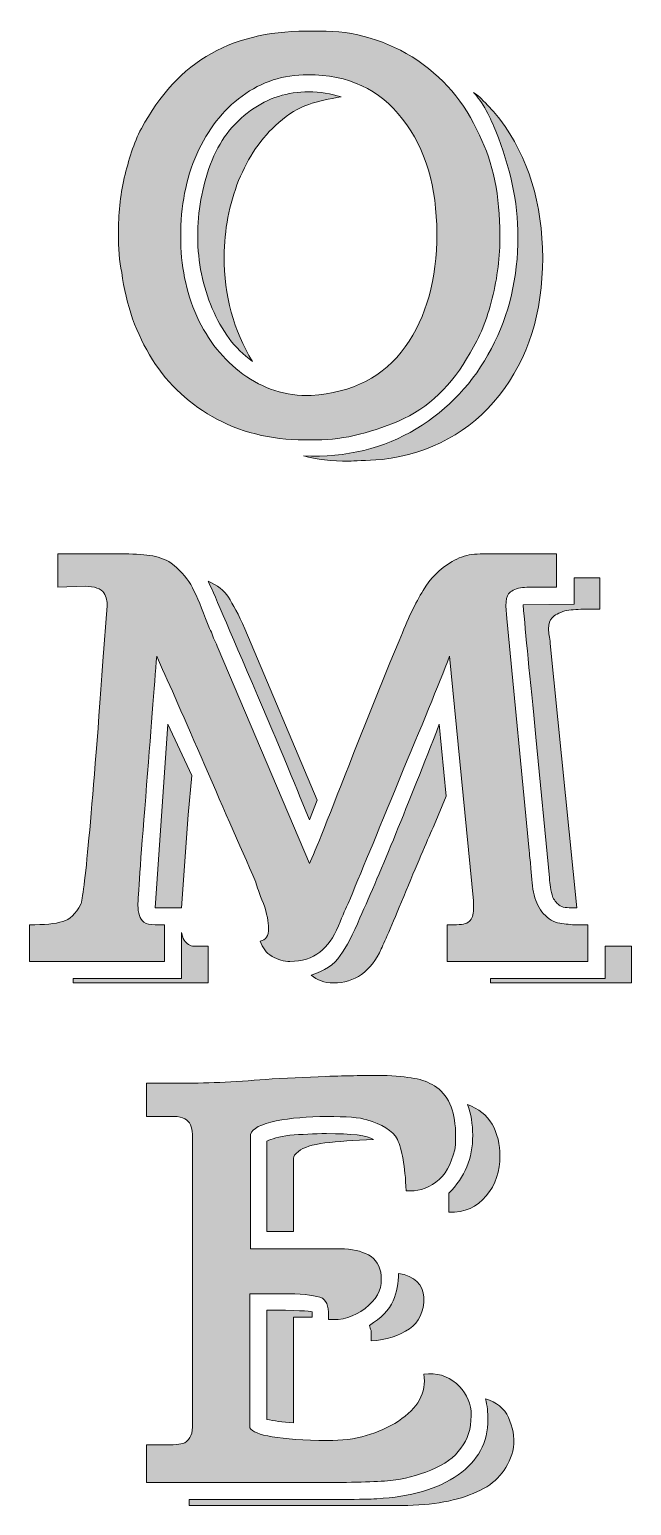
# Model space of a CAD drawing. Header units: inches. Extents: x -1.7 to 7.7, y -47.2 to -0.8.
# Drawn here: x 0.36 to 5.64, y -37.16 to -24.2 of the extents above; entities that cross this region are included whole.
import ezdxf

# ---------------------------------------------------------------- set-up
doc = ezdxf.new("R2010")
doc.units = ezdxf.units.IN
doc.header["$MEASUREMENT"] = 0
doc.layers.add('Layer 1', color=7, linetype='Continuous')

# ---------------------------------------------------------------- blocks, each defined once
blk = doc.blocks.new('block 3')
at = {"layer": 'Layer 1', "lineweight": 0}
for points, knots in [([(2.831, -27.8), (3.079, -27.807), (3.333, -27.748), (3.596, -27.635), (3.858, -27.523), (4.068, -27.32), (4.225, -27.036), (4.307, -26.901), (4.375, -26.743), (4.42, -26.556), (4.465, -26.376), (4.487, -26.189), (4.487, -26.002), (4.487, -25.657), (4.427, -25.365), (4.307, -25.125), (4.18, -24.833), (3.985, -24.608), (3.716, -24.436), (3.446, -24.271), (3.154, -24.196), (2.846, -24.211), (2.509, -24.203), (2.209, -24.263), (1.955, -24.406), (1.7, -24.548), (1.498, -24.773), (1.34, -25.065), (1.273, -25.192), (1.228, -25.342), (1.19, -25.5), (1.153, -25.657), (1.138, -25.822), (1.138, -25.987), (1.138, -26.114), (1.146, -26.234), (1.168, -26.331), (1.205, -26.616), (1.295, -26.871), (1.438, -27.096), (1.58, -27.32), (1.767, -27.493), (2.007, -27.62), (2.247, -27.748), (2.524, -27.807), (2.831, -27.8)], [0, 0, 0, 0, 1, 1, 1, 2, 2, 2, 3, 3, 3, 4, 4, 4, 5, 5, 5, 6, 6, 6, 7, 7, 7, 8, 8, 8, 9, 9, 9, 10, 10, 10, 11, 11, 11, 12, 12, 12, 13, 13, 13, 14, 14, 14, 15, 15, 15, 15]), ([(1.827, -26.714), (1.73, -26.496), (1.685, -26.264), (1.685, -26.017), (1.685, -25.747), (1.73, -25.507), (1.827, -25.29), (1.925, -25.073), (2.052, -24.908), (2.224, -24.78), (2.397, -24.653), (2.584, -24.593), (2.801, -24.593), (3.154, -24.593), (3.431, -24.72), (3.633, -24.983), (3.835, -25.245), (3.933, -25.582), (3.933, -25.987), (3.933, -26.391), (3.843, -26.721), (3.656, -26.983), (3.468, -27.246), (3.191, -27.388), (2.831, -27.41), (2.607, -27.418), (2.404, -27.35), (2.232, -27.223), (2.06, -27.096), (1.925, -26.931), (1.827, -26.714)], [0, 0, 0, 0, 1, 1, 1, 2, 2, 2, 3, 3, 3, 4, 4, 4, 5, 5, 5, 6, 6, 6, 7, 7, 7, 8, 8, 8, 9, 9, 9, 10, 10, 10, 10])]:
    blk.add_open_spline(points, degree=3, knots=knots, dxfattribs=at)
blk = doc.blocks.new('block 2')
at = {"layer": 'Layer 1', "true_color": 0x231f20}
h = blk.add_hatch(color=250, dxfattribs=at)
h.dxf.hatch_style = 2
edge = h.paths.add_edge_path()
edge.add_spline(control_points=[(2.831, -27.8), (3.079, -27.807), (3.333, -27.748), (3.596, -27.635), (3.858, -27.523), (4.068, -27.32), (4.225, -27.036), (4.307, -26.901), (4.375, -26.743), (4.42, -26.556), (4.465, -26.376), (4.487, -26.189), (4.487, -26.002), (4.487, -25.657), (4.427, -25.365), (4.307, -25.125), (4.18, -24.833), (3.985, -24.608), (3.716, -24.436), (3.446, -24.271), (3.154, -24.196), (2.846, -24.211), (2.509, -24.203), (2.209, -24.263), (1.955, -24.406), (1.7, -24.548), (1.498, -24.773), (1.34, -25.065), (1.273, -25.192), (1.228, -25.342), (1.19, -25.5), (1.153, -25.657), (1.138, -25.822), (1.138, -25.987), (1.138, -26.114), (1.146, -26.234), (1.168, -26.331), (1.205, -26.616), (1.295, -26.871), (1.438, -27.096), (1.58, -27.32), (1.767, -27.493), (2.007, -27.62), (2.247, -27.748), (2.524, -27.807), (2.831, -27.8)], knot_values=[0, 0, 0, 0, 1, 1, 1, 2, 2, 2, 3, 3, 3, 4, 4, 4, 5, 5, 5, 6, 6, 6, 7, 7, 7, 8, 8, 8, 9, 9, 9, 10, 10, 10, 11, 11, 11, 12, 12, 12, 13, 13, 13, 14, 14, 14, 15, 15, 15, 15], degree=3, periodic=1)
edge = h.paths.add_edge_path()
edge.add_spline(control_points=[(1.827, -26.714), (1.73, -26.496), (1.685, -26.264), (1.685, -26.017), (1.685, -25.747), (1.73, -25.507), (1.827, -25.29), (1.925, -25.073), (2.052, -24.908), (2.224, -24.78), (2.397, -24.653), (2.584, -24.593), (2.801, -24.593), (3.154, -24.593), (3.431, -24.72), (3.633, -24.983), (3.835, -25.245), (3.933, -25.582), (3.933, -25.987), (3.933, -26.391), (3.843, -26.721), (3.656, -26.983), (3.468, -27.246), (3.191, -27.388), (2.831, -27.41), (2.607, -27.418), (2.404, -27.35), (2.232, -27.223), (2.06, -27.096), (1.925, -26.931), (1.827, -26.714)], knot_values=[0, 0, 0, 0, 1, 1, 1, 2, 2, 2, 3, 3, 3, 4, 4, 4, 5, 5, 5, 6, 6, 6, 7, 7, 7, 8, 8, 8, 9, 9, 9, 10, 10, 10, 10], degree=3, periodic=1)
edge = h.paths.add_edge_path()
edge.add_spline(control_points=[(2.809, -24.855), (2.719, -24.885), (2.629, -24.938), (2.547, -25.013), (2.389, -25.148), (2.277, -25.32), (2.194, -25.522), (2.112, -25.732), (2.067, -25.957), (2.067, -26.189), (2.067, -26.534), (2.15, -26.841), (2.314, -27.111), (2.157, -26.998), (2.045, -26.841), (1.962, -26.646), (1.88, -26.451), (1.835, -26.241), (1.835, -26.017), (1.835, -25.792), (1.872, -25.582), (1.947, -25.38), (2.022, -25.177), (2.142, -25.02), (2.299, -24.908), (2.457, -24.795), (2.622, -24.743), (2.809, -24.743), (2.906, -24.743), (3.004, -24.758), (3.094, -24.788), (2.989, -24.803), (2.891, -24.825), (2.809, -24.855)], knot_values=[0, 0, 0, 0, 1, 1, 1, 2, 2, 2, 3, 3, 3, 4, 4, 4, 5, 5, 5, 6, 6, 6, 7, 7, 7, 8, 8, 8, 9, 9, 9, 10, 10, 10, 11, 11, 11, 11], degree=3, periodic=1)
edge = h.paths.add_edge_path()
edge.add_spline(control_points=[(4.862, -26.204), (4.862, -26.684), (4.735, -27.088), (4.48, -27.41), (4.225, -27.733), (3.88, -27.92), (3.453, -27.972), (3.303, -27.98), (3.206, -27.987), (3.161, -27.987), (3.011, -27.987), (2.876, -27.972), (2.764, -27.942), (3.139, -27.957), (3.468, -27.875), (3.753, -27.703), (4.038, -27.53), (4.255, -27.298), (4.412, -26.998), (4.57, -26.699), (4.645, -26.369), (4.645, -26.017), (4.645, -25.709), (4.577, -25.402), (4.45, -25.088), (4.427, -25.035), (4.405, -24.975), (4.367, -24.908), (4.33, -24.84), (4.292, -24.788), (4.255, -24.75), (4.278, -24.758), (4.307, -24.788), (4.36, -24.84), (4.412, -24.893), (4.45, -24.945), (4.487, -24.983), (4.735, -25.32), (4.862, -25.724), (4.862, -26.204)], knot_values=[0, 0, 0, 0, 1, 1, 1, 2, 2, 2, 3, 3, 3, 4, 4, 4, 5, 5, 5, 6, 6, 6, 7, 7, 7, 8, 8, 8, 9, 9, 9, 10, 10, 10, 11, 11, 11, 12, 12, 12, 13, 13, 13, 13], degree=3, periodic=1)
h = blk.add_hatch(color=250, dxfattribs=at)
h.dxf.hatch_style = 2
edge = h.paths.add_edge_path()
edge.add_spline(control_points=[(1.79, -32.247), (1.79, -32.247), (1.925, -32.247), (1.925, -32.247), (1.925, -32.247), (1.925, -32.57), (1.925, -32.57), (1.925, -32.57), (0.741, -32.57), (0.741, -32.57), (0.741, -32.57), (0.741, -32.532), (0.741, -32.532), (0.741, -32.532), (1.692, -32.532), (1.692, -32.532), (1.692, -32.532), (1.692, -32.128), (1.692, -32.128), (1.692, -32.128), (1.707, -32.18), (1.707, -32.18), (1.73, -32.218), (1.752, -32.24), (1.79, -32.247)], knot_values=[0, 0, 0, 0, 1, 1, 1, 2, 2, 2, 3, 3, 3, 4, 4, 4, 5, 5, 5, 6, 6, 6, 7, 7, 7, 8, 8, 8, 8], degree=3, periodic=1)
h.paths.add_polyline_path([(5.409, -32.247), (5.409, -32.532), (4.405, -32.532), (4.405, -32.57), (5.641, -32.57), (5.641, -32.247)])
edge = h.paths.add_edge_path()
edge.add_spline(control_points=[(2.816, -31.139), (2.816, -31.139), (2.884, -30.966), (2.884, -30.966), (2.884, -30.966), (2.247, -29.46), (2.247, -29.46), (2.194, -29.333), (2.142, -29.243), (2.105, -29.183), (2.067, -29.123), (2.007, -29.078), (1.925, -29.041), (1.94, -29.063), (2.067, -29.363), (2.314, -29.94), (2.562, -30.517), (2.726, -30.921), (2.816, -31.139)], knot_values=[0, 0, 0, 0, 1, 1, 1, 2, 2, 2, 3, 3, 3, 4, 4, 4, 5, 5, 5, 6, 6, 6, 6], degree=3, periodic=1)
edge = h.paths.add_edge_path()
edge.add_spline(control_points=[(4.802, -30.412), (4.802, -30.412), (4.922, -31.648), (4.922, -31.648), (4.922, -31.656), (4.922, -31.678), (4.929, -31.708), (4.929, -31.738), (4.937, -31.768), (4.944, -31.798), (4.952, -31.828), (4.974, -31.858), (4.997, -31.88), (5.019, -31.903), (5.057, -31.91), (5.117, -31.91), (5.117, -31.91), (5.162, -31.91), (5.162, -31.91), (5.162, -31.91), (4.929, -29.588), (4.929, -29.588), (4.922, -29.535), (4.914, -29.498), (4.914, -29.46), (4.914, -29.415), (4.922, -29.385), (4.944, -29.363), (4.967, -29.34), (5.004, -29.318), (5.057, -29.303), (5.102, -29.295), (5.154, -29.288), (5.222, -29.288), (5.222, -29.288), (5.364, -29.288), (5.364, -29.288), (5.364, -29.288), (5.364, -29.011), (5.364, -29.011), (5.364, -29.011), (5.139, -29.011), (5.139, -29.011), (5.139, -29.011), (5.139, -29.243), (5.139, -29.243), (5.139, -29.243), (4.69, -29.25), (4.69, -29.25), (4.712, -29.498), (4.75, -29.88), (4.802, -30.412)], knot_values=[0, 0, 0, 0, 1, 1, 1, 2, 2, 2, 3, 3, 3, 4, 4, 4, 5, 5, 5, 6, 6, 6, 7, 7, 7, 8, 8, 8, 9, 9, 9, 10, 10, 10, 11, 11, 11, 12, 12, 12, 13, 13, 13, 14, 14, 14, 15, 15, 15, 16, 16, 16, 17, 17, 17, 17], degree=3, periodic=1)
h.paths.add_polyline_path([(1.752, -31.094), (1.782, -30.749), (1.573, -30.299), (1.46, -31.91), (1.692, -31.91)])
edge = h.paths.add_edge_path()
edge.add_spline(control_points=[(4.218, -32.03), (4.195, -32.053), (4.15, -32.06), (4.083, -32.06), (4.083, -32.06), (4.023, -32.06), (4.023, -32.06), (4.023, -32.06), (4.023, -32.382), (4.023, -32.382), (4.023, -32.382), (5.259, -32.382), (5.259, -32.382), (5.259, -32.382), (5.259, -32.06), (5.259, -32.06), (5.259, -32.06), (5.162, -32.06), (5.162, -32.06), (5.109, -32.06), (5.064, -32.053), (5.012, -32.045), (4.959, -32.038), (4.914, -32.008), (4.869, -31.963), (4.832, -31.918), (4.802, -31.865), (4.787, -31.798), (4.772, -31.73), (4.764, -31.656), (4.757, -31.566), (4.757, -31.521), (4.75, -31.468), (4.742, -31.408), (4.742, -31.408), (4.547, -29.37), (4.547, -29.37), (4.547, -29.37), (4.54, -29.258), (4.54, -29.258), (4.54, -29.205), (4.547, -29.175), (4.562, -29.153), (4.585, -29.13), (4.615, -29.108), (4.667, -29.101), (4.712, -29.093), (4.772, -29.093), (4.839, -29.093), (4.839, -29.093), (4.982, -29.093), (4.982, -29.093), (4.982, -29.093), (4.982, -28.801), (4.982, -28.801), (4.982, -28.801), (4.472, -28.801), (4.472, -28.801), (4.375, -28.801), (4.3, -28.801), (4.24, -28.808), (4.18, -28.816), (4.12, -28.838), (4.068, -28.868), (3.955, -28.936), (3.873, -29.018), (3.813, -29.123), (3.745, -29.228), (3.678, -29.378), (3.603, -29.565), (3.603, -29.565), (3.521, -29.76), (3.521, -29.76), (3.521, -29.76), (3.206, -30.547), (3.206, -30.547), (2.989, -31.101), (2.861, -31.423), (2.816, -31.521), (2.816, -31.521), (2.015, -29.632), (2.015, -29.632), (1.992, -29.58), (1.97, -29.535), (1.955, -29.49), (1.932, -29.445), (1.917, -29.408), (1.902, -29.37), (1.857, -29.243), (1.812, -29.145), (1.775, -29.071), (1.73, -29.003), (1.67, -28.936), (1.603, -28.883), (1.543, -28.846), (1.483, -28.823), (1.415, -28.816), (1.348, -28.808), (1.258, -28.801), (1.153, -28.801), (1.153, -28.801), (0.606, -28.801), (0.606, -28.801), (0.606, -28.801), (0.606, -29.093), (0.606, -29.093), (0.606, -29.093), (0.846, -29.086), (0.846, -29.086), (0.928, -29.086), (0.988, -29.108), (1.011, -29.145), (1.033, -29.183), (1.041, -29.22), (1.041, -29.258), (1.041, -29.258), (1.003, -29.745), (1.003, -29.745), (0.906, -31.101), (0.838, -31.813), (0.808, -31.88), (0.763, -31.963), (0.711, -32.015), (0.651, -32.03), (0.584, -32.053), (0.486, -32.06), (0.359, -32.06), (0.359, -32.06), (0.359, -32.382), (0.359, -32.382), (0.359, -32.382), (1.543, -32.382), (1.543, -32.382), (1.543, -32.382), (1.543, -32.06), (1.543, -32.06), (1.543, -32.06), (1.46, -32.06), (1.46, -32.06), (1.415, -32.06), (1.385, -32.053), (1.363, -32.038), (1.325, -32.008), (1.31, -31.955), (1.31, -31.888), (1.31, -31.82), (1.333, -31.506), (1.378, -30.936), (1.423, -30.367), (1.453, -29.955), (1.475, -29.7), (1.558, -29.887), (1.692, -30.187), (1.865, -30.584), (2.037, -30.989), (2.202, -31.356), (2.344, -31.686), (2.352, -31.723), (2.374, -31.783), (2.412, -31.873), (2.442, -31.963), (2.457, -32.038), (2.457, -32.09), (2.457, -32.158), (2.434, -32.195), (2.382, -32.203), (2.404, -32.262), (2.434, -32.307), (2.487, -32.337), (2.539, -32.367), (2.592, -32.382), (2.644, -32.382), (2.749, -32.382), (2.839, -32.352), (2.906, -32.3), (2.974, -32.247), (3.026, -32.173), (3.071, -32.068), (3.109, -31.97), (3.139, -31.903), (3.154, -31.873), (3.258, -31.626), (3.408, -31.258), (3.603, -30.786), (3.798, -30.314), (3.948, -29.955), (4.045, -29.7), (4.045, -29.7), (4.255, -31.85), (4.255, -31.85), (4.255, -31.85), (4.255, -31.925), (4.255, -31.925), (4.255, -31.97), (4.24, -32.008), (4.218, -32.03)], knot_values=[0, 0, 0, 0, 1, 1, 1, 2, 2, 2, 3, 3, 3, 4, 4, 4, 5, 5, 5, 6, 6, 6, 7, 7, 7, 8, 8, 8, 9, 9, 9, 10, 10, 10, 11, 11, 11, 12, 12, 12, 13, 13, 13, 14, 14, 14, 15, 15, 15, 16, 16, 16, 17, 17, 17, 18, 18, 18, 19, 19, 19, 20, 20, 20, 21, 21, 21, 22, 22, 22, 23, 23, 23, 24, 24, 24, 25, 25, 25, 26, 26, 26, 27, 27, 27, 28, 28, 28, 29, 29, 29, 30, 30, 30, 31, 31, 31, 32, 32, 32, 33, 33, 33, 34, 34, 34, 35, 35, 35, 36, 36, 36, 37, 37, 37, 38, 38, 38, 39, 39, 39, 40, 40, 40, 41, 41, 41, 42, 42, 42, 43, 43, 43, 44, 44, 44, 45, 45, 45, 46, 46, 46, 47, 47, 47, 48, 48, 48, 49, 49, 49, 50, 50, 50, 51, 51, 51, 52, 52, 52, 53, 53, 53, 54, 54, 54, 55, 55, 55, 56, 56, 56, 57, 57, 57, 58, 58, 58, 59, 59, 59, 60, 60, 60, 61, 61, 61, 62, 62, 62, 63, 63, 63, 64, 64, 64, 65, 65, 65, 65], degree=3, periodic=1)
edge = h.paths.add_edge_path()
edge.add_spline(control_points=[(3.258, -32), (3.198, -32.143), (3.139, -32.255), (3.086, -32.33), (3.034, -32.412), (2.944, -32.465), (2.831, -32.502), (2.884, -32.547), (2.944, -32.57), (3.026, -32.57), (3.213, -32.57), (3.356, -32.472), (3.446, -32.27), (3.476, -32.203), (3.551, -32.038), (3.663, -31.76), (3.775, -31.491), (3.858, -31.296), (3.91, -31.184), (3.91, -31.184), (4.015, -30.929), (4.015, -30.929), (4.015, -30.929), (3.955, -30.299), (3.955, -30.299), (3.678, -31.011), (3.446, -31.581), (3.258, -32)], knot_values=[0, 0, 0, 0, 1, 1, 1, 2, 2, 2, 3, 3, 3, 4, 4, 4, 5, 5, 5, 6, 6, 6, 7, 7, 7, 8, 8, 8, 9, 9, 9, 9], degree=3, periodic=1)
h = blk.add_hatch(color=250, dxfattribs=at)
h.dxf.hatch_style = 2
edge = h.paths.add_edge_path()
edge.add_spline(control_points=[(2.966, -33.894), (3.184, -33.894), (3.326, -33.909), (3.378, -33.946), (3.206, -33.954), (3.064, -33.961), (2.951, -33.976), (2.839, -33.991), (2.764, -34.014), (2.719, -34.051), (2.689, -34.073), (2.674, -34.096), (2.674, -34.111), (2.674, -34.111), (2.674, -34.755), (2.674, -34.755), (2.674, -34.755), (2.442, -34.755), (2.442, -34.755), (2.442, -34.755), (2.442, -33.961), (2.442, -33.961), (2.479, -33.939), (2.547, -33.924), (2.644, -33.909), (2.742, -33.901), (2.854, -33.894), (2.966, -33.894)], knot_values=[0, 0, 0, 0, 1, 1, 1, 2, 2, 2, 3, 3, 3, 4, 4, 4, 5, 5, 5, 6, 6, 6, 7, 7, 7, 8, 8, 8, 9, 9, 9, 9], degree=3, periodic=1)
edge = h.paths.add_edge_path()
edge.add_spline(control_points=[(4.562, -36.389), (4.525, -36.306), (4.457, -36.254), (4.36, -36.224), (4.375, -36.284), (4.382, -36.344), (4.382, -36.404), (4.382, -36.606), (4.293, -36.771), (4.12, -36.891), (3.94, -37.018), (3.701, -37.086), (3.408, -37.101), (3.363, -37.108), (3.071, -37.108), (2.532, -37.108), (2.532, -37.108), (1.76, -37.108), (1.76, -37.108), (1.76, -37.108), (1.76, -37.16), (1.76, -37.16), (1.76, -37.16), (3.678, -37.16), (3.678, -37.16), (3.94, -37.153), (4.158, -37.108), (4.315, -37.026), (4.472, -36.951), (4.57, -36.823), (4.607, -36.651), (4.615, -36.554), (4.6, -36.471), (4.562, -36.389)], knot_values=[0, 0, 0, 0, 1, 1, 1, 2, 2, 2, 3, 3, 3, 4, 4, 4, 5, 5, 5, 6, 6, 6, 7, 7, 7, 8, 8, 8, 9, 9, 9, 10, 10, 10, 11, 11, 11, 11], degree=3, periodic=1)
edge = h.paths.add_edge_path()
edge.add_spline(control_points=[(2.442, -36.404), (2.502, -36.419), (2.577, -36.426), (2.674, -36.434), (2.674, -36.434), (2.674, -35.505), (2.674, -35.505), (2.674, -35.505), (2.839, -35.505), (2.839, -35.505), (2.839, -35.505), (2.839, -35.46), (2.839, -35.46), (2.824, -35.452), (2.689, -35.445), (2.442, -35.445), (2.442, -35.445), (2.442, -36.404), (2.442, -36.404)], knot_values=[0, 0, 0, 0, 1, 1, 1, 2, 2, 2, 3, 3, 3, 4, 4, 4, 5, 5, 5, 6, 6, 6, 6], degree=3, periodic=1)
edge = h.paths.add_edge_path()
edge.add_spline(control_points=[(4.038, -34.418), (4.038, -34.418), (4.038, -34.583), (4.038, -34.583), (4.18, -34.59), (4.285, -34.538), (4.367, -34.441), (4.45, -34.343), (4.487, -34.223), (4.487, -34.088), (4.487, -33.991), (4.465, -33.894), (4.42, -33.811), (4.367, -33.729), (4.3, -33.676), (4.203, -33.639), (4.233, -33.721), (4.248, -33.811), (4.248, -33.909), (4.248, -34.111), (4.18, -34.276), (4.038, -34.418)], knot_values=[0, 0, 0, 0, 1, 1, 1, 2, 2, 2, 3, 3, 3, 4, 4, 4, 5, 5, 5, 6, 6, 6, 7, 7, 7, 7], degree=3, periodic=1)
edge = h.paths.add_edge_path()
edge.add_spline(control_points=[(3.693, -35.609), (3.776, -35.55), (3.82, -35.46), (3.82, -35.332), (3.813, -35.22), (3.738, -35.145), (3.596, -35.122), (3.596, -35.205), (3.581, -35.287), (3.551, -35.362), (3.513, -35.445), (3.446, -35.512), (3.341, -35.58), (3.348, -35.594), (3.348, -35.609), (3.356, -35.624), (3.356, -35.624), (3.356, -35.714), (3.356, -35.714), (3.491, -35.707), (3.603, -35.669), (3.693, -35.609)], knot_values=[0, 0, 0, 0, 1, 1, 1, 2, 2, 2, 3, 3, 3, 4, 4, 4, 5, 5, 5, 6, 6, 6, 7, 7, 7, 7], degree=3, periodic=1)
edge = h.paths.add_edge_path()
edge.add_spline(control_points=[(3.573, -36.936), (3.686, -36.921), (3.805, -36.883), (3.925, -36.831), (4.038, -36.778), (4.113, -36.711), (4.165, -36.628), (4.218, -36.546), (4.24, -36.449), (4.233, -36.329), (4.225, -36.239), (4.18, -36.156), (4.105, -36.089), (4.023, -36.022), (3.933, -35.992), (3.82, -36.007), (3.843, -36.171), (3.768, -36.306), (3.596, -36.419), (3.423, -36.531), (3.221, -36.591), (2.974, -36.591), (2.554, -36.584), (2.329, -36.546), (2.292, -36.479), (2.292, -36.479), (2.292, -35.302), (2.292, -35.302), (2.292, -35.302), (2.637, -35.302), (2.637, -35.302), (2.779, -35.302), (2.876, -35.317), (2.929, -35.34), (2.974, -35.37), (2.989, -35.43), (2.981, -35.527), (3.101, -35.535), (3.206, -35.505), (3.303, -35.43), (3.401, -35.355), (3.446, -35.272), (3.446, -35.175), (3.446, -35.085), (3.416, -35.018), (3.356, -34.973), (3.296, -34.935), (3.221, -34.913), (3.124, -34.905), (3.124, -34.905), (2.299, -34.905), (2.299, -34.905), (2.299, -34.905), (2.299, -33.901), (2.299, -33.901), (2.314, -33.849), (2.389, -33.811), (2.524, -33.781), (2.652, -33.759), (2.801, -33.744), (2.966, -33.744), (3.139, -33.744), (3.259, -33.751), (3.318, -33.774), (3.453, -33.811), (3.543, -33.864), (3.588, -33.946), (3.626, -34.029), (3.656, -34.178), (3.663, -34.396), (3.761, -34.403), (3.843, -34.381), (3.925, -34.321), (4.008, -34.261), (4.06, -34.163), (4.09, -34.036), (4.098, -34.014), (4.098, -33.976), (4.098, -33.916), (4.098, -33.714), (4.045, -33.571), (3.933, -33.489), (3.88, -33.452), (3.828, -33.429), (3.761, -33.414), (3.693, -33.399), (3.611, -33.392), (3.498, -33.384), (3.326, -33.384), (3.146, -33.384), (2.959, -33.392), (2.959, -33.392), (2.487, -33.414), (2.487, -33.414), (2.202, -33.437), (1.94, -33.452), (1.7, -33.452), (1.7, -33.452), (1.385, -33.452), (1.385, -33.452), (1.385, -33.452), (1.385, -33.744), (1.385, -33.744), (1.423, -33.744), (1.468, -33.744), (1.52, -33.744), (1.52, -33.744), (1.655, -33.744), (1.655, -33.744), (1.693, -33.751), (1.715, -33.759), (1.737, -33.774), (1.775, -33.804), (1.79, -33.856), (1.79, -33.924), (1.79, -33.924), (1.79, -36.291), (1.79, -36.291), (1.79, -36.291), (1.79, -36.404), (1.79, -36.404), (1.79, -36.456), (1.79, -36.494), (1.782, -36.524), (1.775, -36.554), (1.76, -36.576), (1.737, -36.599), (1.715, -36.614), (1.693, -36.621), (1.67, -36.621), (1.64, -36.628), (1.603, -36.628), (1.558, -36.628), (1.558, -36.628), (1.385, -36.628), (1.385, -36.628), (1.385, -36.628), (1.385, -36.958), (1.385, -36.958), (1.385, -36.958), (2.996, -36.958), (2.996, -36.958), (3.266, -36.958), (3.461, -36.951), (3.573, -36.936)], knot_values=[0, 0, 0, 0, 1, 1, 1, 2, 2, 2, 3, 3, 3, 4, 4, 4, 5, 5, 5, 6, 6, 6, 7, 7, 7, 8, 8, 8, 9, 9, 9, 10, 10, 10, 11, 11, 11, 12, 12, 12, 13, 13, 13, 14, 14, 14, 15, 15, 15, 16, 16, 16, 17, 17, 17, 18, 18, 18, 19, 19, 19, 20, 20, 20, 21, 21, 21, 22, 22, 22, 23, 23, 23, 24, 24, 24, 25, 25, 25, 26, 26, 26, 27, 27, 27, 28, 28, 28, 29, 29, 29, 30, 30, 30, 31, 31, 31, 32, 32, 32, 33, 33, 33, 34, 34, 34, 35, 35, 35, 36, 36, 36, 37, 37, 37, 38, 38, 38, 39, 39, 39, 40, 40, 40, 41, 41, 41, 42, 42, 42, 43, 43, 43, 44, 44, 44, 45, 45, 45, 46, 46, 46, 47, 47, 47, 48, 48, 48, 48], degree=3, periodic=1)
at = {"layer": 'Layer 1', "lineweight": 0}
for points in [[(1.752, -31.094), (1.782, -30.749), (1.573, -30.299), (1.46, -31.91), (1.692, -31.91), (1.752, -31.094)], [(5.409, -32.247), (5.409, -32.532), (4.405, -32.532), (4.405, -32.57), (5.641, -32.57), (5.641, -32.247), (5.409, -32.247)]]:
    blk.add_lwpolyline(points, dxfattribs=at)
for points, knots in [([(2.809, -24.855), (2.719, -24.885), (2.629, -24.938), (2.547, -25.013), (2.389, -25.148), (2.277, -25.32), (2.194, -25.522), (2.112, -25.732), (2.067, -25.957), (2.067, -26.189), (2.067, -26.534), (2.15, -26.841), (2.314, -27.111), (2.157, -26.998), (2.045, -26.841), (1.962, -26.646), (1.88, -26.451), (1.835, -26.241), (1.835, -26.017), (1.835, -25.792), (1.872, -25.582), (1.947, -25.38), (2.022, -25.177), (2.142, -25.02), (2.299, -24.908), (2.457, -24.795), (2.622, -24.743), (2.809, -24.743), (2.906, -24.743), (3.004, -24.758), (3.094, -24.788), (2.989, -24.803), (2.891, -24.825), (2.809, -24.855)], [0, 0, 0, 0, 1, 1, 1, 2, 2, 2, 3, 3, 3, 4, 4, 4, 5, 5, 5, 6, 6, 6, 7, 7, 7, 8, 8, 8, 9, 9, 9, 10, 10, 10, 11, 11, 11, 11]), ([(4.862, -26.204), (4.862, -26.684), (4.735, -27.088), (4.48, -27.41), (4.225, -27.733), (3.88, -27.92), (3.453, -27.972), (3.303, -27.98), (3.206, -27.987), (3.161, -27.987), (3.011, -27.987), (2.876, -27.972), (2.764, -27.942), (3.139, -27.957), (3.468, -27.875), (3.753, -27.703), (4.038, -27.53), (4.255, -27.298), (4.412, -26.998), (4.57, -26.699), (4.645, -26.369), (4.645, -26.017), (4.645, -25.709), (4.577, -25.402), (4.45, -25.088), (4.427, -25.035), (4.405, -24.975), (4.367, -24.908), (4.33, -24.84), (4.292, -24.788), (4.255, -24.75), (4.278, -24.758), (4.307, -24.788), (4.36, -24.84), (4.412, -24.893), (4.45, -24.945), (4.487, -24.983), (4.735, -25.32), (4.862, -25.724), (4.862, -26.204)], [0, 0, 0, 0, 1, 1, 1, 2, 2, 2, 3, 3, 3, 4, 4, 4, 5, 5, 5, 6, 6, 6, 7, 7, 7, 8, 8, 8, 9, 9, 9, 10, 10, 10, 11, 11, 11, 12, 12, 12, 13, 13, 13, 13]), ([(4.218, -32.03), (4.195, -32.053), (4.15, -32.06), (4.083, -32.06), (4.083, -32.06), (4.023, -32.06), (4.023, -32.06), (4.023, -32.06), (4.023, -32.382), (4.023, -32.382), (4.023, -32.382), (5.259, -32.382), (5.259, -32.382), (5.259, -32.382), (5.259, -32.06), (5.259, -32.06), (5.259, -32.06), (5.162, -32.06), (5.162, -32.06), (5.109, -32.06), (5.064, -32.053), (5.012, -32.045), (4.959, -32.038), (4.914, -32.008), (4.869, -31.963), (4.832, -31.918), (4.802, -31.865), (4.787, -31.798), (4.772, -31.73), (4.764, -31.656), (4.757, -31.566), (4.757, -31.521), (4.75, -31.468), (4.742, -31.408), (4.742, -31.408), (4.547, -29.37), (4.547, -29.37), (4.547, -29.37), (4.54, -29.258), (4.54, -29.258), (4.54, -29.205), (4.547, -29.175), (4.562, -29.153), (4.585, -29.13), (4.615, -29.108), (4.667, -29.101), (4.712, -29.093), (4.772, -29.093), (4.839, -29.093), (4.839, -29.093), (4.982, -29.093), (4.982, -29.093), (4.982, -29.093), (4.982, -28.801), (4.982, -28.801), (4.982, -28.801), (4.472, -28.801), (4.472, -28.801), (4.375, -28.801), (4.3, -28.801), (4.24, -28.808), (4.18, -28.816), (4.12, -28.838), (4.068, -28.868), (3.955, -28.936), (3.873, -29.018), (3.813, -29.123), (3.745, -29.228), (3.678, -29.378), (3.603, -29.565), (3.603, -29.565), (3.521, -29.76), (3.521, -29.76), (3.521, -29.76), (3.206, -30.547), (3.206, -30.547), (2.989, -31.101), (2.861, -31.423), (2.816, -31.521), (2.816, -31.521), (2.015, -29.632), (2.015, -29.632), (1.992, -29.58), (1.97, -29.535), (1.955, -29.49), (1.932, -29.445), (1.917, -29.408), (1.902, -29.37), (1.857, -29.243), (1.812, -29.145), (1.775, -29.071), (1.73, -29.003), (1.67, -28.936), (1.603, -28.883), (1.543, -28.846), (1.483, -28.823), (1.415, -28.816), (1.348, -28.808), (1.258, -28.801), (1.153, -28.801), (1.153, -28.801), (0.606, -28.801), (0.606, -28.801), (0.606, -28.801), (0.606, -29.093), (0.606, -29.093), (0.606, -29.093), (0.846, -29.086), (0.846, -29.086), (0.928, -29.086), (0.988, -29.108), (1.011, -29.145), (1.033, -29.183), (1.041, -29.22), (1.041, -29.258), (1.041, -29.258), (1.003, -29.745), (1.003, -29.745), (0.906, -31.101), (0.838, -31.813), (0.808, -31.88), (0.763, -31.963), (0.711, -32.015), (0.651, -32.03), (0.584, -32.053), (0.486, -32.06), (0.359, -32.06), (0.359, -32.06), (0.359, -32.382), (0.359, -32.382), (0.359, -32.382), (1.543, -32.382), (1.543, -32.382), (1.543, -32.382), (1.543, -32.06), (1.543, -32.06), (1.543, -32.06), (1.46, -32.06), (1.46, -32.06), (1.415, -32.06), (1.385, -32.053), (1.363, -32.038), (1.325, -32.008), (1.31, -31.955), (1.31, -31.888), (1.31, -31.82), (1.333, -31.506), (1.378, -30.936), (1.423, -30.367), (1.453, -29.955), (1.475, -29.7), (1.558, -29.887), (1.692, -30.187), (1.865, -30.584), (2.037, -30.989), (2.202, -31.356), (2.344, -31.686), (2.352, -31.723), (2.374, -31.783), (2.412, -31.873), (2.442, -31.963), (2.457, -32.038), (2.457, -32.09), (2.457, -32.158), (2.434, -32.195), (2.382, -32.203), (2.404, -32.262), (2.434, -32.307), (2.487, -32.337), (2.539, -32.367), (2.592, -32.382), (2.644, -32.382), (2.749, -32.382), (2.839, -32.352), (2.906, -32.3), (2.974, -32.247), (3.026, -32.173), (3.071, -32.068), (3.109, -31.97), (3.139, -31.903), (3.154, -31.873), (3.258, -31.626), (3.408, -31.258), (3.603, -30.786), (3.798, -30.314), (3.948, -29.955), (4.045, -29.7), (4.045, -29.7), (4.255, -31.85), (4.255, -31.85), (4.255, -31.85), (4.255, -31.925), (4.255, -31.925), (4.255, -31.97), (4.24, -32.008), (4.218, -32.03)], [0, 0, 0, 0, 1, 1, 1, 2, 2, 2, 3, 3, 3, 4, 4, 4, 5, 5, 5, 6, 6, 6, 7, 7, 7, 8, 8, 8, 9, 9, 9, 10, 10, 10, 11, 11, 11, 12, 12, 12, 13, 13, 13, 14, 14, 14, 15, 15, 15, 16, 16, 16, 17, 17, 17, 18, 18, 18, 19, 19, 19, 20, 20, 20, 21, 21, 21, 22, 22, 22, 23, 23, 23, 24, 24, 24, 25, 25, 25, 26, 26, 26, 27, 27, 27, 28, 28, 28, 29, 29, 29, 30, 30, 30, 31, 31, 31, 32, 32, 32, 33, 33, 33, 34, 34, 34, 35, 35, 35, 36, 36, 36, 37, 37, 37, 38, 38, 38, 39, 39, 39, 40, 40, 40, 41, 41, 41, 42, 42, 42, 43, 43, 43, 44, 44, 44, 45, 45, 45, 46, 46, 46, 47, 47, 47, 48, 48, 48, 49, 49, 49, 50, 50, 50, 51, 51, 51, 52, 52, 52, 53, 53, 53, 54, 54, 54, 55, 55, 55, 56, 56, 56, 57, 57, 57, 58, 58, 58, 59, 59, 59, 60, 60, 60, 61, 61, 61, 62, 62, 62, 63, 63, 63, 64, 64, 64, 65, 65, 65, 65]), ([(2.816, -31.139), (2.816, -31.139), (2.884, -30.966), (2.884, -30.966), (2.884, -30.966), (2.247, -29.46), (2.247, -29.46), (2.194, -29.333), (2.142, -29.243), (2.105, -29.183), (2.067, -29.123), (2.007, -29.078), (1.925, -29.041), (1.94, -29.063), (2.067, -29.363), (2.314, -29.94), (2.562, -30.517), (2.726, -30.921), (2.816, -31.139)], [0, 0, 0, 0, 1, 1, 1, 2, 2, 2, 3, 3, 3, 4, 4, 4, 5, 5, 5, 6, 6, 6, 6]), ([(4.802, -30.412), (4.802, -30.412), (4.922, -31.648), (4.922, -31.648), (4.922, -31.656), (4.922, -31.678), (4.929, -31.708), (4.929, -31.738), (4.937, -31.768), (4.944, -31.798), (4.952, -31.828), (4.974, -31.858), (4.997, -31.88), (5.019, -31.903), (5.057, -31.91), (5.117, -31.91), (5.117, -31.91), (5.162, -31.91), (5.162, -31.91), (5.162, -31.91), (4.929, -29.588), (4.929, -29.588), (4.922, -29.535), (4.914, -29.498), (4.914, -29.46), (4.914, -29.415), (4.922, -29.385), (4.944, -29.363), (4.967, -29.34), (5.004, -29.318), (5.057, -29.303), (5.102, -29.295), (5.154, -29.288), (5.222, -29.288), (5.222, -29.288), (5.364, -29.288), (5.364, -29.288), (5.364, -29.288), (5.364, -29.011), (5.364, -29.011), (5.364, -29.011), (5.139, -29.011), (5.139, -29.011), (5.139, -29.011), (5.139, -29.243), (5.139, -29.243), (5.139, -29.243), (4.69, -29.25), (4.69, -29.25), (4.712, -29.498), (4.75, -29.88), (4.802, -30.412)], [0, 0, 0, 0, 1, 1, 1, 2, 2, 2, 3, 3, 3, 4, 4, 4, 5, 5, 5, 6, 6, 6, 7, 7, 7, 8, 8, 8, 9, 9, 9, 10, 10, 10, 11, 11, 11, 12, 12, 12, 13, 13, 13, 14, 14, 14, 15, 15, 15, 16, 16, 16, 17, 17, 17, 17]), ([(3.258, -32), (3.198, -32.143), (3.139, -32.255), (3.086, -32.33), (3.034, -32.412), (2.944, -32.465), (2.831, -32.502), (2.884, -32.547), (2.944, -32.57), (3.026, -32.57), (3.213, -32.57), (3.356, -32.472), (3.446, -32.27), (3.476, -32.203), (3.551, -32.038), (3.663, -31.76), (3.775, -31.491), (3.858, -31.296), (3.91, -31.184), (3.91, -31.184), (4.015, -30.929), (4.015, -30.929), (4.015, -30.929), (3.955, -30.299), (3.955, -30.299), (3.678, -31.011), (3.446, -31.581), (3.258, -32)], [0, 0, 0, 0, 1, 1, 1, 2, 2, 2, 3, 3, 3, 4, 4, 4, 5, 5, 5, 6, 6, 6, 7, 7, 7, 8, 8, 8, 9, 9, 9, 9]), ([(1.79, -32.247), (1.79, -32.247), (1.925, -32.247), (1.925, -32.247), (1.925, -32.247), (1.925, -32.57), (1.925, -32.57), (1.925, -32.57), (0.741, -32.57), (0.741, -32.57), (0.741, -32.57), (0.741, -32.532), (0.741, -32.532), (0.741, -32.532), (1.692, -32.532), (1.692, -32.532), (1.692, -32.532), (1.692, -32.128), (1.692, -32.128), (1.692, -32.128), (1.707, -32.18), (1.707, -32.18), (1.73, -32.218), (1.752, -32.24), (1.79, -32.247)], [0, 0, 0, 0, 1, 1, 1, 2, 2, 2, 3, 3, 3, 4, 4, 4, 5, 5, 5, 6, 6, 6, 7, 7, 7, 8, 8, 8, 8]), ([(3.573, -36.936), (3.686, -36.921), (3.805, -36.883), (3.925, -36.831), (4.038, -36.778), (4.113, -36.711), (4.165, -36.628), (4.218, -36.546), (4.24, -36.449), (4.233, -36.329), (4.225, -36.239), (4.18, -36.156), (4.105, -36.089), (4.023, -36.022), (3.933, -35.992), (3.82, -36.007), (3.843, -36.171), (3.768, -36.306), (3.596, -36.419), (3.423, -36.531), (3.221, -36.591), (2.974, -36.591), (2.554, -36.584), (2.329, -36.546), (2.292, -36.479), (2.292, -36.479), (2.292, -35.302), (2.292, -35.302), (2.292, -35.302), (2.637, -35.302), (2.637, -35.302), (2.779, -35.302), (2.876, -35.317), (2.929, -35.34), (2.974, -35.37), (2.989, -35.43), (2.981, -35.527), (3.101, -35.535), (3.206, -35.505), (3.303, -35.43), (3.401, -35.355), (3.446, -35.272), (3.446, -35.175), (3.446, -35.085), (3.416, -35.018), (3.356, -34.973), (3.296, -34.935), (3.221, -34.913), (3.124, -34.905), (3.124, -34.905), (2.299, -34.905), (2.299, -34.905), (2.299, -34.905), (2.299, -33.901), (2.299, -33.901), (2.314, -33.849), (2.389, -33.811), (2.524, -33.781), (2.652, -33.759), (2.801, -33.744), (2.966, -33.744), (3.139, -33.744), (3.259, -33.751), (3.318, -33.774), (3.453, -33.811), (3.543, -33.864), (3.588, -33.946), (3.626, -34.029), (3.656, -34.178), (3.663, -34.396), (3.761, -34.403), (3.843, -34.381), (3.925, -34.321), (4.008, -34.261), (4.06, -34.163), (4.09, -34.036), (4.098, -34.014), (4.098, -33.976), (4.098, -33.916), (4.098, -33.714), (4.045, -33.571), (3.933, -33.489), (3.88, -33.452), (3.828, -33.429), (3.761, -33.414), (3.693, -33.399), (3.611, -33.392), (3.498, -33.384), (3.326, -33.384), (3.146, -33.384), (2.959, -33.392), (2.959, -33.392), (2.487, -33.414), (2.487, -33.414), (2.202, -33.437), (1.94, -33.452), (1.7, -33.452), (1.7, -33.452), (1.385, -33.452), (1.385, -33.452), (1.385, -33.452), (1.385, -33.744), (1.385, -33.744), (1.423, -33.744), (1.468, -33.744), (1.52, -33.744), (1.52, -33.744), (1.655, -33.744), (1.655, -33.744), (1.693, -33.751), (1.715, -33.759), (1.737, -33.774), (1.775, -33.804), (1.79, -33.856), (1.79, -33.924), (1.79, -33.924), (1.79, -36.291), (1.79, -36.291), (1.79, -36.291), (1.79, -36.404), (1.79, -36.404), (1.79, -36.456), (1.79, -36.494), (1.782, -36.524), (1.775, -36.554), (1.76, -36.576), (1.737, -36.599), (1.715, -36.614), (1.693, -36.621), (1.67, -36.621), (1.64, -36.628), (1.603, -36.628), (1.558, -36.628), (1.558, -36.628), (1.385, -36.628), (1.385, -36.628), (1.385, -36.628), (1.385, -36.958), (1.385, -36.958), (1.385, -36.958), (2.996, -36.958), (2.996, -36.958), (3.266, -36.958), (3.461, -36.951), (3.573, -36.936)], [0, 0, 0, 0, 1, 1, 1, 2, 2, 2, 3, 3, 3, 4, 4, 4, 5, 5, 5, 6, 6, 6, 7, 7, 7, 8, 8, 8, 9, 9, 9, 10, 10, 10, 11, 11, 11, 12, 12, 12, 13, 13, 13, 14, 14, 14, 15, 15, 15, 16, 16, 16, 17, 17, 17, 18, 18, 18, 19, 19, 19, 20, 20, 20, 21, 21, 21, 22, 22, 22, 23, 23, 23, 24, 24, 24, 25, 25, 25, 26, 26, 26, 27, 27, 27, 28, 28, 28, 29, 29, 29, 30, 30, 30, 31, 31, 31, 32, 32, 32, 33, 33, 33, 34, 34, 34, 35, 35, 35, 36, 36, 36, 37, 37, 37, 38, 38, 38, 39, 39, 39, 40, 40, 40, 41, 41, 41, 42, 42, 42, 43, 43, 43, 44, 44, 44, 45, 45, 45, 46, 46, 46, 47, 47, 47, 48, 48, 48, 48]), ([(4.038, -34.418), (4.038, -34.418), (4.038, -34.583), (4.038, -34.583), (4.18, -34.59), (4.285, -34.538), (4.367, -34.441), (4.45, -34.343), (4.487, -34.223), (4.487, -34.088), (4.487, -33.991), (4.465, -33.894), (4.42, -33.811), (4.367, -33.729), (4.3, -33.676), (4.203, -33.639), (4.233, -33.721), (4.248, -33.811), (4.248, -33.909), (4.248, -34.111), (4.18, -34.276), (4.038, -34.418)], [0, 0, 0, 0, 1, 1, 1, 2, 2, 2, 3, 3, 3, 4, 4, 4, 5, 5, 5, 6, 6, 6, 7, 7, 7, 7]), ([(2.966, -33.894), (3.184, -33.894), (3.326, -33.909), (3.378, -33.946), (3.206, -33.954), (3.064, -33.961), (2.951, -33.976), (2.839, -33.991), (2.764, -34.014), (2.719, -34.051), (2.689, -34.073), (2.674, -34.096), (2.674, -34.111), (2.674, -34.111), (2.674, -34.755), (2.674, -34.755), (2.674, -34.755), (2.442, -34.755), (2.442, -34.755), (2.442, -34.755), (2.442, -33.961), (2.442, -33.961), (2.479, -33.939), (2.547, -33.924), (2.644, -33.909), (2.742, -33.901), (2.854, -33.894), (2.966, -33.894)], [0, 0, 0, 0, 1, 1, 1, 2, 2, 2, 3, 3, 3, 4, 4, 4, 5, 5, 5, 6, 6, 6, 7, 7, 7, 8, 8, 8, 9, 9, 9, 9]), ([(3.693, -35.609), (3.776, -35.55), (3.82, -35.46), (3.82, -35.332), (3.813, -35.22), (3.738, -35.145), (3.596, -35.122), (3.596, -35.205), (3.581, -35.287), (3.551, -35.362), (3.513, -35.445), (3.446, -35.512), (3.341, -35.58), (3.348, -35.594), (3.348, -35.609), (3.356, -35.624), (3.356, -35.624), (3.356, -35.714), (3.356, -35.714), (3.491, -35.707), (3.603, -35.669), (3.693, -35.609)], [0, 0, 0, 0, 1, 1, 1, 2, 2, 2, 3, 3, 3, 4, 4, 4, 5, 5, 5, 6, 6, 6, 7, 7, 7, 7]), ([(2.442, -36.404), (2.502, -36.419), (2.577, -36.426), (2.674, -36.434), (2.674, -36.434), (2.674, -35.505), (2.674, -35.505), (2.674, -35.505), (2.839, -35.505), (2.839, -35.505), (2.839, -35.505), (2.839, -35.46), (2.839, -35.46), (2.824, -35.452), (2.689, -35.445), (2.442, -35.445), (2.442, -35.445), (2.442, -36.404), (2.442, -36.404)], [0, 0, 0, 0, 1, 1, 1, 2, 2, 2, 3, 3, 3, 4, 4, 4, 5, 5, 5, 6, 6, 6, 6]), ([(4.562, -36.389), (4.525, -36.306), (4.457, -36.254), (4.36, -36.224), (4.375, -36.284), (4.382, -36.344), (4.382, -36.404), (4.382, -36.606), (4.293, -36.771), (4.12, -36.891), (3.94, -37.018), (3.701, -37.086), (3.408, -37.101), (3.363, -37.108), (3.071, -37.108), (2.532, -37.108), (2.532, -37.108), (1.76, -37.108), (1.76, -37.108), (1.76, -37.108), (1.76, -37.16), (1.76, -37.16), (1.76, -37.16), (3.678, -37.16), (3.678, -37.16), (3.94, -37.153), (4.158, -37.108), (4.315, -37.026), (4.472, -36.951), (4.57, -36.823), (4.607, -36.651), (4.615, -36.554), (4.6, -36.471), (4.562, -36.389)], [0, 0, 0, 0, 1, 1, 1, 2, 2, 2, 3, 3, 3, 4, 4, 4, 5, 5, 5, 6, 6, 6, 7, 7, 7, 8, 8, 8, 9, 9, 9, 10, 10, 10, 11, 11, 11, 11])]:
    blk.add_open_spline(points, degree=3, knots=knots, dxfattribs=at)
at = {"layer": 'Layer 1'}
blk.add_blockref('block 3', (0, 0), dxfattribs=at)

msp = doc.modelspace()

# ---------------------------------------------------------------- block references
at = {"layer": 'Layer 1'}
msp.add_blockref('block 2', (0, 0), dxfattribs=at)

doc.saveas('drawing.dxf')
